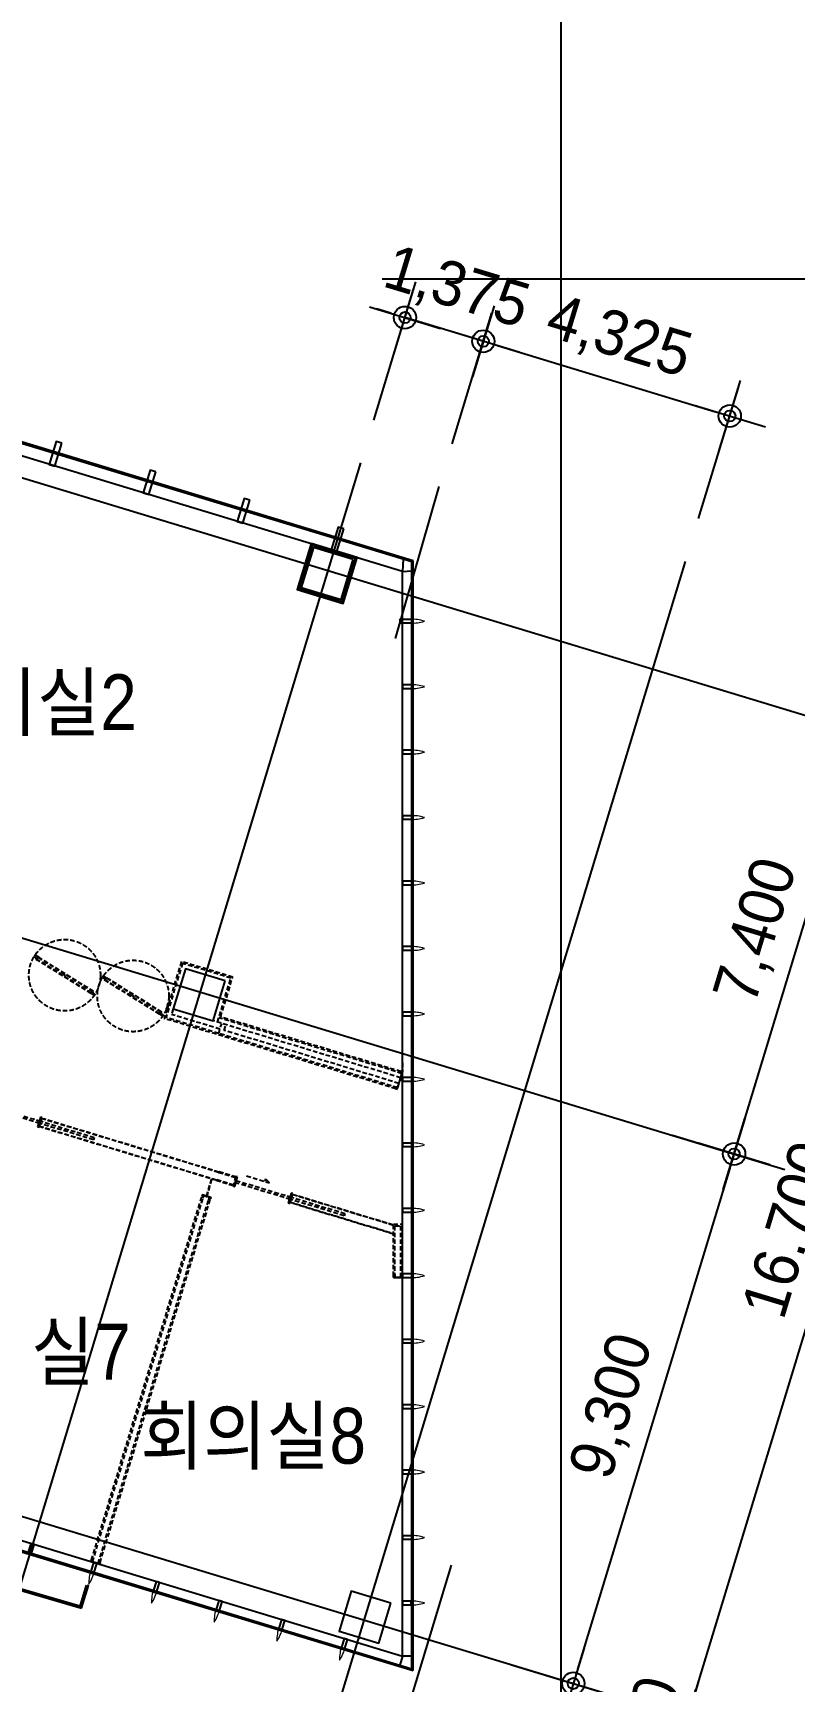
# Model space of a CAD drawing. Header units: metres. Extents: x 630750 to 860239, y 578133 to 726633.
# Drawn here: x 729142 to 741923, y 609351 to 637049 of the extents above; entities that cross this region are included whole.
import ezdxf
from ezdxf.enums import TextEntityAlignment as Align

# ---------------------------------------------------------------- set-up
doc = ezdxf.new("R2010")
doc.units = ezdxf.units.M
doc.header["$LTSCALE"] = 300
doc.linetypes.add('HID1', pattern=[0.375, 0.25, -0.125])
doc.linetypes.add('업무시설_xr-base$0$CONTINOUS', pattern=[0])
doc.layers.get('Defpoints').update_dxf_attribs({"color": 8})
for name, color, linetype in [('A-CEN-1', 1, 'Continuous'), ('A-CON', 2, 'Continuous'), ('A-DIM', 7, 'Continuous'), ('A-GRID-DIMS', 14, 'Continuous'), ('A-MULL', 7, 'Continuous'), ('A-TOL', 4, 'Continuous'), ('A-TXT-S', 3, 'Continuous'), ('A-WAL-DW', 7, 'Continuous'), ('A-WIN-GLASS', 4, 'Continuous'), ('DIM', 7, 'Continuous'), ('INT', 117, 'Continuous'), ('KUK-WALL-DRYWALL', 4, 'Continuous'), ('KUK-WALL-FIN 1', 30, 'Continuous'), ('외장그레이팅', 4, 'Continuous')]:
    doc.layers.add(name, color=color, linetype=linetype)
doc.layers.add('a-glaz-below', color=133, linetype='Continuous', lineweight=15)
doc.styles.add('TEXT(돋음)', font='')
doc.styles.add('돋움', font='')
doc.styles.get('TEXT(돋음)').set_extended_font_data('Dotum')
doc.styles.get('돋움').set_extended_font_data('Dotum')
doc.dimstyles.new('DIM250', dxfattribs={"dimscale": 250, "dimtxt": 3, "dimasz": 1, "dimexe": 2, "dimexo": 3, "dimgap": 1, "dimtad": 1, "dimdec": 0, "dimzin": 0, "dimdsep": 46, "dimlunit": 6, "dimtxsty": 'TEXT(돋음)', "dimblk": 'Z_DOT', "dimcen": 2.5, "dimdle": 2, "dimclrd": 256, "dimclre": 256, "dimclrt": 3, "dimadec": 0, "dimazin": 0, "dimtfac": 1, "dimtdec": 0, "dimtix": 1, "dimtmove": 2, "dimatfit": 3, "dimldrblk": 'Z_DOT', "dimfxl": 1, "dimtolj": 1, "dimtzin": 0, "dimarcsym": 0})

# ---------------------------------------------------------------- blocks, each defined once
blk = doc.blocks.new('Z_DOT')
at = {"layer": 'DIM', "color": 7}
for p, q in [((0, -2.5), (0, 2.5)), ((-2.5, 0), (2.5, 0))]:
    blk.add_line(p, q, dxfattribs=at)
for radius in [0.75, 0.375]:
    blk.add_circle((0, 0), radius, dxfattribs=at)
blk = doc.blocks.new('*D31')
at = {"layer": 'A-DIM', "lineweight": -2, "transparency": 16777216}
for p, q in [((742030, 625605), (743544, 625145)), ((740989, 618449), (742993, 625051)), ((739881, 618524), (741395, 618064))]:
    blk.add_line(p, q, dxfattribs=at)
at = {"layer": 'Defpoints', "color": 0, "transparency": 16777216}
for p in [(741312, 625823), (743065, 625291), (739164, 618741)]:
    blk.add_point(p, dxfattribs=at)
at = {"layer": 'A-DIM', "lineweight": -2, "transparency": 16777216, "xscale": 250, "yscale": 250, "zscale": 250}
for p, rotation in [((743065, 625291), 73.12000000000114), ((740917, 618209), 253.1200000000012)]:
    blk.add_blockref('Z_DOT', p, dxfattribs=dict(at, rotation=rotation))
at = {"layer": 'A-DIM', "color": 3, "transparency": 16777216, "insert": (741323, 621953), "char_height": 750, "attachment_point": 5, "rotation": 73.12, "style": 'TEXT(돋음)'}
blk.add_mtext('\\A1;7,400', dxfattribs=at)
blk = doc.blocks.new('*D32')
at = {"layer": 'A-DIM', "lineweight": -2, "transparency": 16777216}
for p, q in [((739881, 618524), (741395, 618064)), ((740844, 617970), (738289, 609549)), ((737181, 609624), (738695, 609165))]:
    blk.add_line(p, q, dxfattribs=at)
at = {"layer": 'Defpoints', "color": 0, "transparency": 16777216}
for p in [(739164, 618741), (736463, 609842), (738216, 609310)]:
    blk.add_point(p, dxfattribs=at)
at = {"layer": 'A-DIM', "lineweight": -2, "transparency": 16777216, "xscale": 250, "yscale": 250, "zscale": 250}
for p, rotation in [((740917, 618209), 73.11999999999678), ((738216, 609310), 253.1199999999968)]:
    blk.add_blockref('Z_DOT', p, dxfattribs=dict(at, rotation=rotation))
at = {"layer": 'A-DIM', "color": 3, "transparency": 16777216, "insert": (738899, 613962), "char_height": 750, "attachment_point": 5, "rotation": 73.12, "style": 'TEXT(돋음)'}
blk.add_mtext('\\A1;9,300', dxfattribs=at)
blk = doc.blocks.new('*D33')
at = {"layer": 'A-DIM', "lineweight": -2, "transparency": 16777216}
for p, q in [((742030, 625605), (745458, 624565)), ((744907, 624471), (740203, 608969)), ((737181, 609624), (740609, 608584))]:
    blk.add_line(p, q, dxfattribs=at)
at = {"layer": 'Defpoints', "color": 0, "transparency": 16777216}
for p in [(741312, 625823), (736463, 609842), (740130, 608729)]:
    blk.add_point(p, dxfattribs=at)
at = {"layer": 'A-DIM', "lineweight": -2, "transparency": 16777216, "xscale": 250, "yscale": 250, "zscale": 250}
for p, rotation in [((744979, 624710), 73.12000000000172), ((740130, 608729), 253.1200000000018)]:
    blk.add_blockref('Z_DOT', p, dxfattribs=dict(at, rotation=rotation))
at = {"layer": 'A-DIM', "color": 3, "transparency": 16777216, "insert": (741887, 616922), "char_height": 750, "attachment_point": 5, "rotation": 73.12, "style": 'TEXT(돋음)'}
blk.add_mtext('\\A1;16,700', dxfattribs=at)
blk = doc.blocks.new('*D34')
at = {"layer": 'A-DIM', "lineweight": -2, "transparency": 16777216}
for p, q in [((742219, 626227), (745647, 625187)), ((745241, 625571), (745313, 625810)), ((742030, 625605), (745458, 624565)), ((745168, 625332), (744979, 624710)), ((744907, 624471), (744834, 624231))]:
    blk.add_line(p, q, dxfattribs=at)
at = {"layer": 'Defpoints', "color": 0, "transparency": 16777216}
for p in [(741501, 626445), (741312, 625823), (744979, 624710)]:
    blk.add_point(p, dxfattribs=at)
at = {"layer": 'A-DIM', "lineweight": -2, "transparency": 16777216, "xscale": 250, "yscale": 250, "zscale": 250}
for p, rotation in [((745168, 625332), 253.1199999999828), ((744979, 624710), 73.11999999998278)]:
    blk.add_blockref('Z_DOT', p, dxfattribs=dict(at, rotation=rotation))
at = {"layer": 'A-DIM', "color": 3, "transparency": 16777216, "insert": (744475, 625202), "char_height": 750, "attachment_point": 5, "rotation": 73.12, "style": 'TEXT(돋음)'}
blk.add_mtext('\\A1;650', dxfattribs=at)
blk = doc.blocks.new('*D35')
at = {"layer": 'A-DIM', "lineweight": -2, "transparency": 16777216}
for p, q in [((737181, 609624), (740609, 608584)), ((740203, 608969), (740275, 609208)), ((736992, 609002), (740420, 607962)), ((740130, 608729), (739941, 608107)), ((739869, 607868), (739796, 607629))]:
    blk.add_line(p, q, dxfattribs=at)
at = {"layer": 'Defpoints', "color": 0, "transparency": 16777216}
for p in [(736463, 609842), (736275, 609220), (739941, 608107)]:
    blk.add_point(p, dxfattribs=at)
at = {"layer": 'A-DIM', "lineweight": -2, "transparency": 16777216, "xscale": 250, "yscale": 250, "zscale": 250}
for p, rotation in [((740130, 608729), 253.1199999999947), ((739941, 608107), 73.11999999999469)]:
    blk.add_blockref('Z_DOT', p, dxfattribs=dict(at, rotation=rotation))
at = {"layer": 'A-DIM', "color": 3, "transparency": 16777216, "insert": (739437, 608600), "char_height": 750, "attachment_point": 5, "rotation": 73.12, "style": 'TEXT(돋음)'}
blk.add_mtext('\\A1;650', dxfattribs=at)
blk = doc.blocks.new('*D36')
at = {"layer": 'A-DIM', "lineweight": -2, "transparency": 16777216}
for p, q in [((734866, 630541), (735534, 632744)), ((735150, 632339), (734911, 632411)), ((736182, 630142), (736850, 632345)), ((736705, 631867), (735389, 632266)), ((736944, 631794), (737183, 631722))]:
    blk.add_line(p, q, dxfattribs=at)
at = {"layer": 'Defpoints', "color": 0, "transparency": 16777216}
for p in [(735389, 632266), (734648, 629823), (735964, 629424)]:
    blk.add_point(p, dxfattribs=at)
at = {"layer": 'A-DIM', "lineweight": -2, "transparency": 16777216, "xscale": 250, "yscale": 250, "zscale": 250}
for p, rotation in [((735389, 632266), 343.1199921871896), ((736705, 631867), 163.1199921871896)]:
    blk.add_blockref('Z_DOT', p, dxfattribs=dict(at, rotation=rotation))
at = {"layer": 'A-DIM', "color": 3, "transparency": 16777216, "insert": (736250, 632734), "char_height": 750, "attachment_point": 5, "rotation": 343.12, "style": 'TEXT(돋음)'}
blk.add_mtext('\\A1;1,375', dxfattribs=at)
blk = doc.blocks.new('*D37')
at = {"layer": 'A-DIM', "lineweight": -2, "transparency": 16777216}
for p, q in [((736182, 630142), (736850, 632345)), ((736944, 631794), (740604, 630683)), ((740320, 628886), (740989, 631089))]:
    blk.add_line(p, q, dxfattribs=at)
at = {"layer": 'Defpoints', "color": 0, "transparency": 16777216}
for p in [(740844, 630611), (735964, 629424), (740102, 628168)]:
    blk.add_point(p, dxfattribs=at)
at = {"layer": 'A-DIM', "lineweight": -2, "transparency": 16777216, "xscale": 250, "yscale": 250, "zscale": 250}
for p, rotation in [((736705, 631867), 163.1200024838376), ((740844, 630611), 343.1200024838376)]:
    blk.add_blockref('Z_DOT', p, dxfattribs=dict(at, rotation=rotation))
at = {"layer": 'A-DIM', "color": 3, "transparency": 16777216, "insert": (738977, 631907), "char_height": 750, "attachment_point": 5, "rotation": 343.12, "style": 'TEXT(돋음)'}
blk.add_mtext('\\A1;4,325', dxfattribs=at)
blk = doc.blocks.new('*D43')
at = {"layer": 'A-DIM', "lineweight": -2, "transparency": 16777216}
for p, q in [((676229, 616332), (675060, 612478)), ((675444, 612884), (730165, 596280)), ((731428, 599582), (730259, 595729))]:
    blk.add_line(p, q, dxfattribs=at)
at = {"layer": 'Defpoints', "color": 0, "transparency": 16777216}
for p in [(676447, 617049), (731646, 600300), (730404, 596207)]:
    blk.add_point(p, dxfattribs=at)
at = {"layer": 'A-DIM', "lineweight": -2, "transparency": 16777216, "xscale": 250, "yscale": 250, "zscale": 250}
for p, rotation in [((675205, 612957), 163.1200000135865), ((730404, 596207), 343.1200000135865)]:
    blk.add_blockref('Z_DOT', p, dxfattribs=dict(at, rotation=rotation))
at = {"layer": 'A-DIM', "color": 3, "transparency": 16777216, "insert": (703007, 605250), "char_height": 750, "attachment_point": 5, "rotation": 343.12, "style": 'TEXT(돋음)'}
blk.add_mtext('\\A1;57,684', dxfattribs=at)
blk = doc.blocks.new('*U28')
blk.add_line((0, 5), (0, 0))
blk.add_circle((0, 11.35), 6.35)
at = {"color": 3, "style": '돋움'}
blk.add_attdef('NO', text='', height=5, dxfattribs=at).set_placement((0, 11.35), align=Align.MIDDLE_CENTER)

msp = doc.modelspace()

# ---------------------------------------------------------------- linework, layer by layer
at = {"elevation": 0}
for points in [[(729626.6, 630152.3), (729530.9, 630181.3), (729414.8, 629798.6), (729510.4, 629769.5)], [(731205.5, 629673.2), (731109.8, 629702.2), (730993.7, 629319.5), (731089.4, 629290.4)], [(732784.4, 629194.1), (732688.7, 629223.1), (732572.6, 628840.4), (732668.3, 628811.3)], [(734363.3, 628715), (734267.6, 628744), (734151.5, 628361.2), (734247.2, 628332.2)]]:
    msp.add_lwpolyline(points, close=True, dxfattribs=at)
msp.add_lwpolyline([(734363.3, 628715), (734267.6, 628744), (734151.5, 628361.3), (734247.2, 628332.2)], close=True)
at = {"layer": 'A-CEN-1', "linetype": 'Continuous'}
for p, q in [((738004.4, 706258.8, 0), (738004.4, 608420.8, 0)), ((694392.6, 640060, 0), (743918.3, 625031.8, 0)), ((686992.6, 634572.3, 0), (741769.6, 617950.7, 0)), ((796986.4, 632910.2, 0), (735004.4, 632910.2, 0)), ((726191.5, 601954.8, 0), (734648, 629823.4, 0)), ((735232.7, 626869.9, 0), (735963.8, 629424.2, 0)), ((731645.9, 600299.8, 0), (740102.4, 628168.3, 0)), ((678675.5, 627377.3, 0), (739069.1, 609051.3, 0)), ((732733.9, 599969.6, 0), (736170.8, 611295.9, 0))]:
    msp.add_line(p, q, dxfattribs=at)
at = {"layer": 'A-CON', "elevation": 0}
for points in [[(734520.3, 628197.1), (733850.4, 628400.3), (733647.2, 627730.5), (734317, 627527.3)], [(732371.5, 621115.9), (731701.7, 621319.2), (731498.4, 620649.3), (732168.3, 620446.1)], [(735154.7, 610657.2), (734484.9, 610860.5), (734281.6, 610190.6), (734951.5, 609987.4)]]:
    msp.add_lwpolyline(points, close=True, dxfattribs=at)
at = {"layer": 'a-glaz-below', "ltscale": 3}
msp.add_line((735482.2, 610694.6, 0), (735482.2, 610631.1, 0), dxfattribs=at)
for centre, start, end in [((735507.9, 627826.3, 0), 267.88091, 287.36253), ((735507.7, 626499.4, 0), 72.62178, 92.1031), ((735507.9, 626726.3, 0), 267.88091, 287.36253), ((735507.7, 625399.4, 0), 72.62178, 92.1031), ((735507.9, 625626.3, 0), 267.88091, 287.36253), ((735507.7, 624299.4, 0), 72.62178, 92.1031), ((735507.9, 624526.3, 0), 267.88091, 287.36253), ((735507.7, 623199.4, 0), 72.62178, 92.1031), ((735507.9, 623426.3, 0), 267.88091, 287.36253), ((735507.7, 622099.4, 0), 72.62178, 92.1031), ((735507.9, 622326.3, 0), 267.88091, 287.36253), ((735507.7, 620999.4, 0), 72.62178, 92.1031), ((735507.9, 621226.3, 0), 267.88091, 287.36253), ((735507.7, 619899.4, 0), 72.62178, 92.1031), ((735507.9, 620126.3, 0), 267.88091, 287.36253), ((735507.7, 618799.4, 0), 72.62178, 92.1031), ((735507.9, 619026.3, 0), 267.88091, 287.36253), ((735507.7, 617699.4, 0), 72.62178, 92.1031), ((735507.9, 617926.3, 0), 267.88091, 287.36253), ((735507.7, 616599.4, 0), 72.62178, 92.1031), ((735507.9, 616826.3, 0), 267.88091, 287.36253), ((735507.7, 615499.4, 0), 72.62178, 92.1031), ((735507.9, 615726.3, 0), 267.88091, 287.36253), ((735507.7, 614399.4, 0), 72.62178, 92.1031), ((735507.9, 614626.3, 0), 267.88091, 287.36253), ((735507.7, 613299.4, 0), 72.62178, 92.1031), ((735507.9, 613526.3, 0), 267.88091, 287.36253), ((735507.7, 612199.4, 0), 72.62178, 92.1031), ((735507.9, 612426.3, 0), 267.88091, 287.36253), ((735507.7, 611099.4, 0), 72.62178, 92.1031), ((730774.6, 610987.5, 0), 161.01209, 180.49371), ((729504.9, 611372.7, 0), 325.75296, 345.23427), ((731827.2, 610668.1, 0), 161.01209, 180.49371), ((730557.5, 611053.3, 0), 325.75296, 345.23427), ((732879.9, 610348.7, 0), 161.01209, 180.49371), ((731610.1, 610733.9, 0), 325.75296, 345.23427), ((735507.9, 611326.3, 0), 267.88091, 287.36253), ((735507.7, 609999.4, 0), 72.62178, 92.1031), ((733932.5, 610029.2, 0), 161.01209, 180.49371), ((732662.7, 610414.5, 0), 325.75296, 345.23427), ((734985.1, 609709.8, 0), 161.01209, 180.49371), ((733715.3, 610095, 0), 325.75296, 345.23427)]:
    msp.add_arc(centre, 695.7, start, end, dxfattribs=at)
at = {"layer": 'A-MULL'}
for p, q in [((735360.3, 628203.5, 0), (735346.1, 627998.6, 0)), ((735346.1, 627998.6, 0), (735502.7, 628011.9, 0))]:
    msp.add_line(p, q, dxfattribs=at)
at = {"layer": 'A-TOL'}
msp.add_line((735122.8, 609874.2, 0), (735122.8, 609874.2, 0), dxfattribs=at)
at = {"layer": 'A-WAL-DW', "color": 251, "linetype": 'HID1'}
for p, q in [((730119.4, 620906.6), (729202.3, 621477)), ((730122, 620910.9), (729204.9, 621481.3)), ((729226.1, 621515.2), (730143.1, 620944.8)), ((729228.7, 621519.5), (730145.8, 620949.1)), ((731651.7, 621412.7), (731375.8, 620503.6, 0)), ((731635, 621443.9), (731417.3, 620726.2)), ((732496.3, 621182.6), (731635, 621443.9)), ((732465.1, 621165.9), (731651.7, 621412.7)), ((729682.5, 621207.8), (729665.5, 621218.3)), ((729668.8, 621204.5), (729679.3, 621221.5)), ((731268.7, 620557.9), (730351.6, 621128.3)), ((731271.3, 620562.1), (730354.2, 621132.5)), ((730375.3, 621166.5), (731292.4, 620596.1)), ((730378, 621170.7), (731295.1, 620600.3)), ((732240, 620424.3, 0), (732465.1, 621165.9)), ((732293, 620512.7), (732496.3, 621182.6)), ((730831.8, 620859), (730814.8, 620869.6)), ((730818, 620855.8), (730828.6, 620872.8)), ((731394, 620649.7), (731344.7, 620486.9, 0)), ((735235.7, 619306.2, 0), (731344.7, 620486.9, 0)), ((732261, 620235, 0), (731375.8, 620503.6, 0)), ((731498.5, 620649.3, 0), (731469.5, 620553.6, 0)), ((732282.8, 620306.8, 0), (731469.5, 620553.6, 0)), ((735316.2, 619490.9), (732168.3, 620446.1)), ((735337.9, 619562.7), (732261.8, 620496.1)), ((735322.8, 619593.4), (732293, 620512.7)), ((732261, 620235, 0), (732311.8, 620402.5)), ((735265.3, 619323.4, 0), (732261, 620235, 0)), ((732354.5, 620285, 0), (732383.6, 620380.8)), ((735287.1, 619395.1, 0), (732354.5, 620285, 0)), ((735346.7, 619742.9), (735346.7, 619586.1)), ((730124.2, 611385.2), (731986.6, 617522.8)), ((730141.3, 611355.6), (732010.5, 617515.5)), ((730237, 611326.5), (732106.2, 617486.5)), ((730267.8, 611341.7), (732130.1, 617479.2)), ((735196.7, 616157.9), (735196.7, 617028.9)), ((735196.7, 617028.9), (735346.7, 617028.9)), ((735221.7, 616134.5), (735221.7, 617003.9)), ((735221.7, 617003.9), (735321.7, 617003.9)), ((735321.7, 616134.5), (735321.7, 617003.9)), ((735346.7, 616157.9), (735346.7, 617028.9))]:
    msp.add_line(p, q, dxfattribs=at)
for points in [[(729177.7, 621551.2), (729159.3, 621521.4), (729197.5, 621497.7), (729189.5, 621484.9), (729202.3, 621477), (729228.7, 621519.5), (729177.7, 621551.2), (729159.3, 621521.4)], [(730327, 621202.4), (730308.6, 621172.7), (730346.8, 621148.9), (730338.8, 621136.2), (730351.6, 621128.3), (730378, 621170.7), (730327, 621202.4), (730308.6, 621172.7)], [(730145.8, 620949.1), (730119.4, 620906.6), (730170.3, 620874.9), (730178.2, 620887.7), (730140, 620911.4), (730158.5, 620941.2), (730145.8, 620949.1)], [(731426.8, 620723.3), (731417.3, 620726.2), (731420.2, 620735.8), (731405.8, 620740.1), (731394.2, 620701.9), (731399, 620700.4), (731381.6, 620643), (731391.1, 620640.1), (731394, 620649.7), (731403.6, 620646.8), (731426.8, 620723.3)], [(731424.8, 620722.3), (731408.8, 620727.1), (731402.5, 620648.8), (731386.5, 620653.6), (731424.8, 620722.3)], [(731295.1, 620600.3), (731268.7, 620557.9), (731319.6, 620526.2), (731327.5, 620538.9), (731289.3, 620562.7), (731307.8, 620592.4), (731295.1, 620600.3)], [(735259.6, 619299), (735323.5, 619509.6), (735323.5, 619509.6), (735326.4, 619519.1), (735326.4, 619519.1), (735346.7, 619586.1), (735322.8, 619593.4), (735316, 619571), (735292.1, 619578.2), (735291.6, 619576.7), (735317.1, 619569), (735323.9, 619591.4), (735344.7, 619585), (735325.3, 619521.1), (735325.3, 619521.1), (735321.5, 619508.5), (735321.5, 619508.5), (735258.5, 619301), (735237.7, 619307.3), (735244.5, 619329.7), (735219, 619337.4), (735218.5, 619335.9), (735242.5, 619328.6), (735235.7, 619306.2), (735259.6, 619299)], [(732257.9, 617900.3), (729281.9, 618803.3), (729284.8, 618812.9), (732260.8, 617909.8)], [(732217.3, 617766.3), (729241.3, 618669.4), (729244.2, 618678.9), (732220.2, 617775.9)], [(732140.7, 617789.5), (732050.7, 617492.9), (732060.3, 617490), (732150.3, 617786.6)], [(732217.3, 617766.3), (732513.9, 617676.3), (732516.8, 617685.9), (732220.2, 617775.9)], [(732257.9, 617900.3), (732554.6, 617810.3), (732557.5, 617819.8), (732260.8, 617909.8)], [(732550.8, 617832.3), (732501.4, 617669.6), (732530.1, 617660.9), (732547.6, 617718.3), (732538, 617721.2), (732552.5, 617769.1), (732562.1, 617766.2), (732579.5, 617823.6), (732550.8, 617832.3)], [(732130.2, 617479.2), (732063.2, 617499.5), (732060.3, 617490), (732050.7, 617492.9), (732053.6, 617502.4), (731986.6, 617522.8), (731979.4, 617498.8), (732001.8, 617492.1), (731994.5, 617468.1), (731996.1, 617467.7), (732003.8, 617493.1), (731981.4, 617499.9), (731987.7, 617520.8), (732051.6, 617501.4), (732048.7, 617491.8), (732061.4, 617488), (732064.3, 617497.5), (732128.2, 617478.1), (732121.9, 617457.3), (732099.5, 617464.1), (732091.7, 617438.6), (732093.3, 617438.2), (732100.5, 617462.1), (732122.9, 617455.3), (732130.2, 617479.2)], [(735196.7, 616862.2), (733451.7, 617391.7), (733454.6, 617401.3), (735196.7, 616872.6)], [(735196.7, 617008.5), (733492.3, 617525.7), (733495.2, 617535.3), (735196.7, 617018.9)], [(735196.7, 616132.9), (735266.7, 616132.9), (735266.7, 616132.9), (735276.7, 616132.9), (735276.7, 616132.9), (735346.7, 616132.9), (735346.7, 616157.9), (735323.3, 616157.9), (735323.3, 616182.9), (735321.7, 616182.9), (735321.7, 616156.3), (735345.1, 616156.3), (735345.1, 616134.5), (735278.3, 616134.5), (735278.3, 616134.5), (735265.1, 616134.5), (735265.1, 616134.5), (735198.3, 616134.5), (735198.3, 616156.3), (735221.7, 616156.3), (735221.7, 616182.9), (735220.1, 616182.9), (735220.1, 616157.9), (735196.7, 616157.9), (735196.7, 616132.9)]]:
    msp.add_lwpolyline(points, dxfattribs=at)
for points in [[(731424.8, 620722.3), (731415.3, 620725.2), (731418.2, 620734.7), (731406.9, 620738.2), (731396.2, 620702.9), (731401, 620701.5), (731383.6, 620644.1), (731390.1, 620642.1), (731393, 620651.7), (731402.5, 620648.8)], [(731408.8, 620727.1), (731386.5, 620653.6), (731402.5, 620648.8), (731424.8, 620722.3)], [(728329, 619003.7), (728340.6, 619041.9), (729268.8, 618760.3), (729257.2, 618722)], [(729228.5, 618730.7), (729240.1, 618769), (730168.3, 618487.3), (730156.7, 618449)], [(729251.2, 618770.9), (729279.9, 618762.1), (729297.3, 618819.6), (729268.6, 618828.3)], [(729219.2, 618665.6), (729247.9, 618656.9), (729265.3, 618714.3), (729236.6, 618723)], [(732539.4, 617726), (732551.1, 617764.3), (733479.3, 617482.6), (733467.6, 617444.3)], [(733429.6, 617388), (733458.3, 617379.2), (733475.8, 617436.7), (733447.1, 617445.4)], [(733438.9, 617453.1), (733450.6, 617491.3), (734378.8, 617209.7), (734367.1, 617171.4)], [(733461.6, 617493.2), (733490.3, 617484.5), (733507.7, 617541.9), (733479, 617550.6)]]:
    msp.add_lwpolyline(points, close=True, dxfattribs=at)
at = {"layer": 'A-WAL-DW', "color": 251, "linetype": 'HID1', "elevation": 0}
msp.add_lwpolyline([(732730.4, 617839.8), (733112.8, 617723.8), (733047.6, 617791.4), (733034.3, 617747.6)], dxfattribs=at)
at = {"layer": 'A-WAL-DW', "color": 251, "linetype": 'HID1'}
for centre, radius in [((729674, 621213), 600.5), ((730823.3, 620864.3), 600.5), ((729674, 621213), 7.5), ((730823.3, 620864.3), 7.5)]:
    msp.add_circle(centre, radius, dxfattribs=at)
at = {"layer": 'A-WIN-GLASS'}
for p, q in [((735502.7, 628160.2, 0), (725376.6, 631232.9, 0)), ((735526.7, 628178, 0), (725383.5, 631255.9, 0)), ((735502.7, 609558.8, 0), (735502.7, 628160.2, 0)), ((735526.7, 609526.4, 0), (735526.7, 628178, 0)), ((705875.2, 618523.9, 0), (735526.7, 609526.4, 0)), ((705885.3, 618545.9, 0), (735502.7, 609558.8, 0)), ((735244.7, 609637.1, 0), (735502.7, 609558.8, 0)), ((735346.7, 609769.1, 0), (735301.4, 609619.9, 0)), ((735502.7, 609769.1, 0), (735346.7, 609769.1, 0)), ((735502.7, 609558.8, 0), (735502.7, 609828.5, 0))]:
    msp.add_line(p, q, dxfattribs=at)
at = {"layer": 'A-WIN-GLASS', "color": 9}
for p, q in [((735346.7, 627998.6, 0), (725353.2, 631031, 0)), ((735346.7, 609769.1, 0), (735346.7, 627998.6, 0)), ((705957.9, 618687, 0), (735346.7, 609769.1, 0))]:
    msp.add_line(p, q, dxfattribs=at)
at = {"layer": 'A-WIN-GLASS', "elevation": 0}
for points in [[(735502.7, 627132.9), (735502.7, 627192.9), (735302.7, 627192.9), (735302.7, 627132.9)], [(735502.7, 626032.9), (735502.7, 626092.9), (735346.7, 626092.9), (735346.7, 626032.9)], [(735502.7, 624932.9), (735502.7, 624992.9), (735346.7, 624992.9), (735346.7, 624932.9)], [(735502.7, 623832.9), (735502.7, 623892.9), (735346.7, 623892.9), (735346.7, 623832.9)], [(735502.7, 622732.9), (735502.7, 622792.9), (735346.7, 622792.9), (735346.7, 622732.9)], [(735502.7, 621632.9), (735502.7, 621692.9), (735346.7, 621692.9), (735346.7, 621632.9)], [(735502.7, 620532.9), (735502.7, 620592.9), (735346.7, 620592.9), (735346.7, 620532.9)], [(735502.7, 619432.9), (735502.7, 619492.9), (735346.7, 619492.9), (735346.7, 619432.9)], [(735502.7, 618332.9), (735502.7, 618392.9), (735346.7, 618392.9), (735346.7, 618332.9)], [(735502.7, 617232.9), (735502.7, 617292.9), (735346.7, 617292.9), (735346.7, 617232.9)], [(735502.7, 616132.9), (735502.7, 616192.9), (735346.7, 616192.9), (735346.7, 616132.9)], [(735502.7, 615032.9), (735502.7, 615092.9), (735346.7, 615092.9), (735346.7, 615032.9)], [(735502.7, 613932.9), (735502.7, 613992.9), (735346.7, 613992.9), (735346.7, 613932.9)], [(735502.7, 612832.9), (735502.7, 612892.9), (735346.7, 612892.9), (735346.7, 612832.9)], [(729060.7, 611513.6), (729118.1, 611496.1), (729163.4, 611645.4), (729106, 611662.8)], [(735502.7, 611732.9), (735502.7, 611792.9), (735346.7, 611792.9), (735346.7, 611732.9)], [(730113.3, 611194.2), (730170.7, 611176.7), (730216, 611326), (730158.6, 611343.4)], [(731165.9, 610874.8), (731223.3, 610857.3), (731268.6, 611006.6), (731211.2, 611024)], [(732218.5, 610555.4), (732275.9, 610537.9), (732321.2, 610687.2), (732263.8, 610704.6)], [(735502.7, 610632.9), (735502.7, 610692.9), (735346.7, 610692.9), (735346.7, 610632.9)], [(733271.1, 610235.9), (733328.5, 610218.5), (733373.8, 610367.8), (733316.4, 610385.2)], [(734323.7, 609916.5), (734381.1, 609899.1), (734426.4, 610048.4), (734369, 610065.8)]]:
    msp.add_lwpolyline(points, close=True, dxfattribs=at)
at = {"layer": 'INT', "ltscale": 3}
msp.add_lwpolyline([(735318.4, 619492.9), (735306.5, 619453.4), (735346.7, 619453.4), (735346.7, 619492.9)], close=True, dxfattribs=at)
at = {"layer": 'KUK-WALL-DRYWALL'}
msp.add_lwpolyline([(734557.7, 628217.1), (733830.4, 628437.8), (733609.7, 627710.5), (734337, 627489.8)], close=True, dxfattribs=at)
at = {"layer": 'KUK-WALL-FIN 1'}
msp.add_lwpolyline([(734588.9, 628233.8), (733813.8, 628469), (733578.6, 627693.9), (734353.7, 627458.7)], close=True, dxfattribs=at)
at = {"layer": 'KUK-WALL-FIN 1', "color": 3, "linetype": '업무시설_xr-base$0$CONTINOUS'}
msp.add_lwpolyline([(730260.5, 611317.7), (730193.5, 611338.1), (730193.5, 611338.1), (730183.9, 611341), (730183.9, 611341), (730117, 611361.3), (730124.2, 611385.2), (730146.6, 611378.4), (730153.9, 611402.4), (730155.4, 611401.9), (730147.7, 611376.4), (730125.3, 611383.2), (730119, 611362.4), (730182.9, 611343), (730182.9, 611343), (730195.5, 611339.1), (730195.5, 611339.1), (730259.4, 611319.7), (730265.8, 611340.6), (730243.4, 611347.4), (730251.1, 611372.9), (730252.6, 611372.4), (730245.4, 611348.5), (730267.8, 611341.7), (730260.5, 611317.7)], dxfattribs=at)
at = {"layer": 'KUK-WALL-FIN 1', "color": 6, "linetype": '업무시설_xr-base$0$CONTINOUS'}
msp.add_lwpolyline([(730158.6, 611343.4), (730216, 611326), (730217.4, 611330.8), (730160, 611348.2)], close=True, dxfattribs=at)
at = {"layer": '외장그레이팅'}
for p, q in [((706713.2, 617318.7, 0), (729957.4, 610577.2, 0)), ((706721.6, 617347.5, 0), (729966.1, 610605.9, 0)), ((729928.6, 610585.5, 0), (730043.1, 610963, 0)), ((729957.4, 610577.2, 0), (730071.8, 610954.3, 0)), ((730047.8, 610961.2, 0), (730071.8, 610954.3, 0))]:
    msp.add_line(p, q, dxfattribs=at)

# ---------------------------------------------------------------- block references
at = {"layer": 'A-GRID-DIMS', "xscale": 250.0000000000499, "yscale": 250.0000000000499, "zscale": 250.0000000000499, "rotation": 253.109180621508}
msp.add_blockref('*U28', (741499.1, 608303.7, 0), dxfattribs=at).add_auto_attribs({'NO': 'B1'})

# ---------------------------------------------------------------- texts
at = {"layer": 'A-TXT-S', "color": 3, "style": '돋움', "width": 0.9}
for s, p in [('회의실2', (727095.7, 625332.5, 0)), ('회의실7', (726994.6, 614416.8, 0)), ('회의실8', (730945.3, 613004.5, 0))]:
    msp.add_text(s, height=937.5, rotation=0.00001, dxfattribs=at).set_placement(p)

# ---------------------------------------------------------------- dimensions: what is measured, and where the dimension line sits
at = {"layer": 'A-DIM'}
for p1, p2, distance, picture, middle in [((735963.8, 629424.2, 0), (734648, 629823.4, 0), -2552.6, '*D36', (736249.7, 632734.1, 0)), ((735963.8, 629424.2, 0), (740102.4, 628168.3, 0), 2552.6, '*D37', (738976.9, 631906.5, 0)), ((741501.2, 626444.5, 0), (741312.5, 625822.5, 0), 3831.9, '*D34', (744475.1, 625202.5, 0)), ((741312.5, 625822.5, 0), (736463.3, 609842.1, 0), 3831.9, '*D33', (741887.1, 616922.2, 0)), ((739163.8, 618741.4, 0), (741312.5, 625822.5, 0), -1831.9, '*D31', (741323.4, 621952.6, 0)), ((739163.8, 618741.4, 0), (736463.3, 609842.1, 0), 1831.9, '*D32', (738898.9, 613962.4, 0)), ((676446.8, 617049.5, 0), (731645.9, 600299.8, 0), -4277, '*D43', (703007.1, 605249.6, 0)), ((736463.3, 609842.1, 0), (736274.6, 609220.1, 0), 3831.9, '*D35', (739437.2, 608600, 0))]:
    dim = msp.add_aligned_dim(p1=p1, p2=p2, distance=distance, dimstyle='DIM250', override={"dimfxl": 2}, dxfattribs=at)
    dim.commit()
    dim.dimension.update_dxf_attribs({"geometry": picture, "text_midpoint": middle})

doc.saveas('drawing.dxf')
